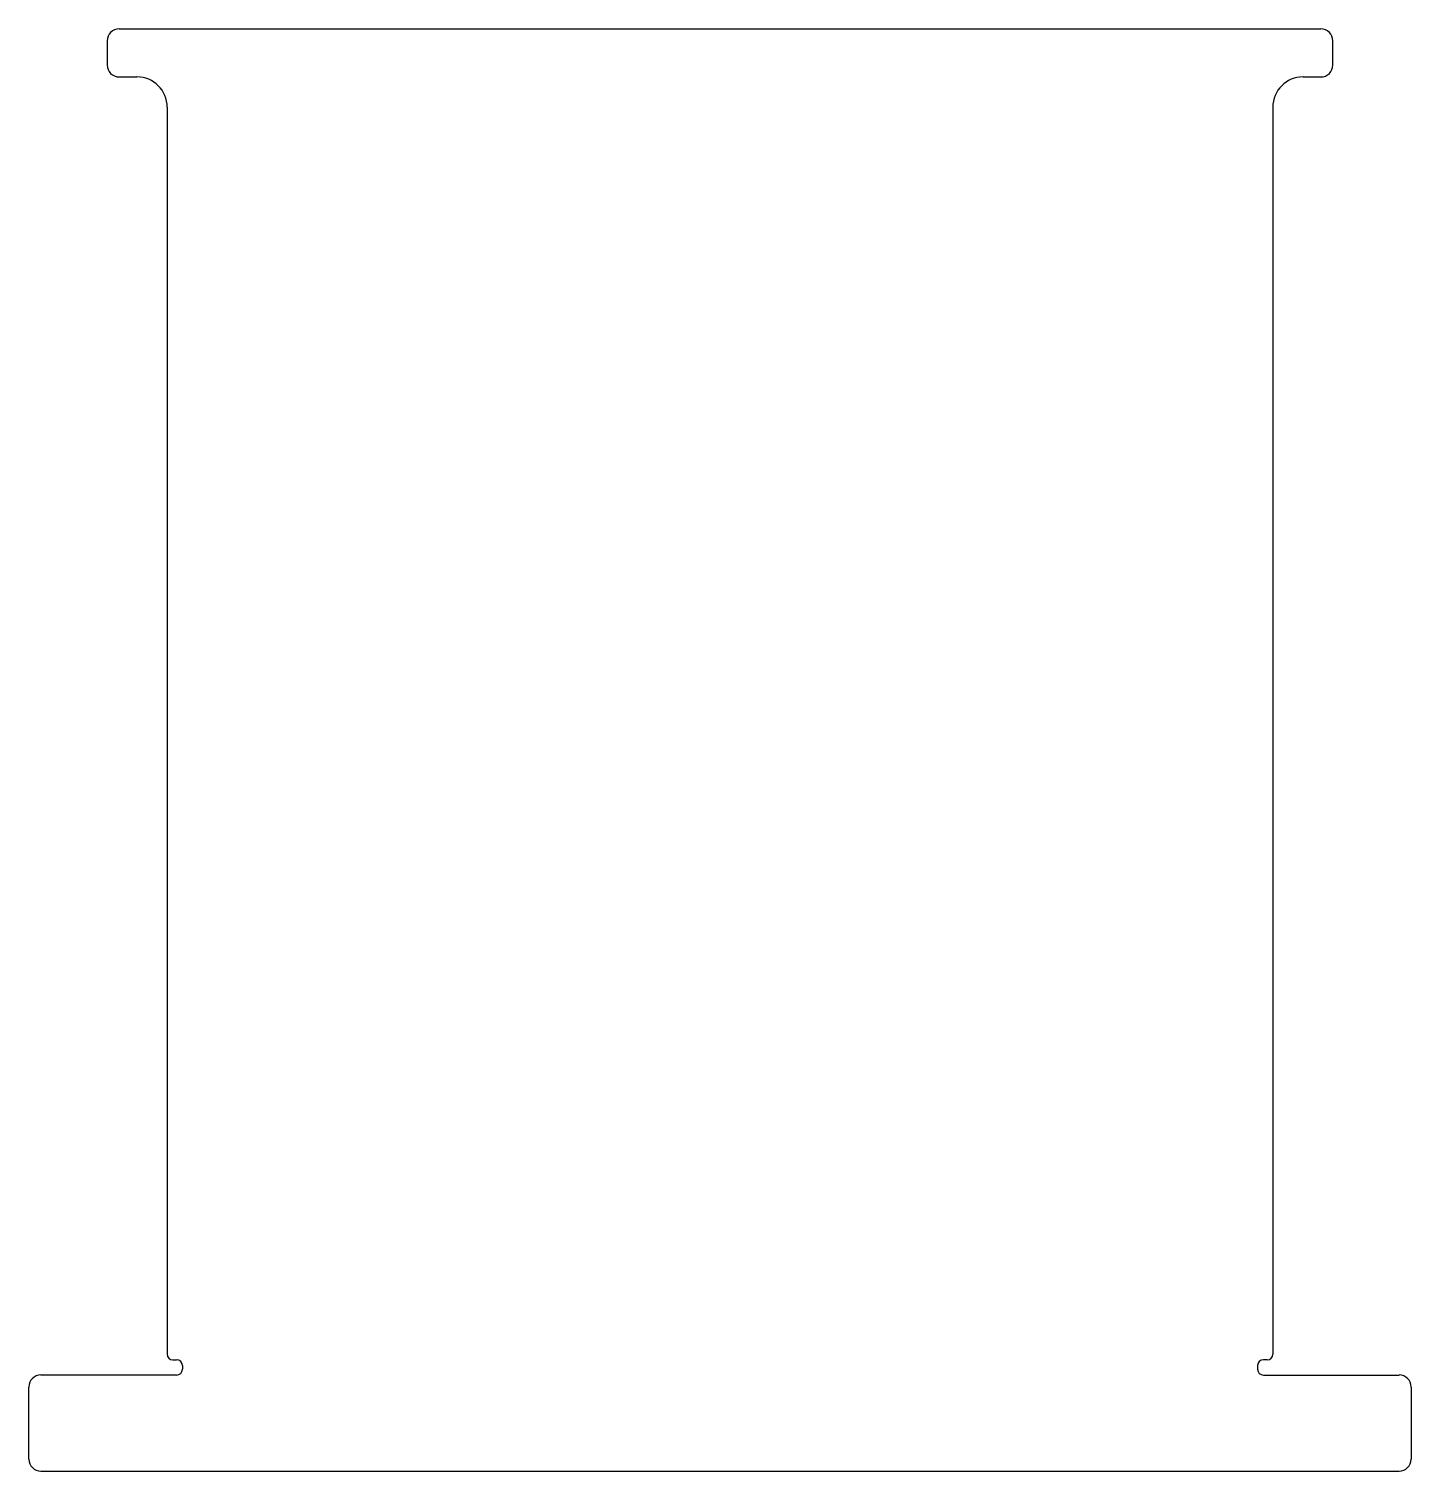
# Model space of a CAD drawing. Header units: millimetres. Extents: x -183 to 183, y -381 to 0.
import ezdxf

# ---------------------------------------------------------------- set-up
doc = ezdxf.new("R2010")
doc.units = ezdxf.units.MM

msp = doc.modelspace()

# ---------------------------------------------------------------- linework, layer by layer
at = {"color": 7, "linetype": 'Continuous', "lineweight": 25}
for p, q in [((-158.75, 0), (158.75, 0)), ((-161.93, -3.17), (-161.93, -9.53)), ((161.93, -9.53), (161.93, -3.17)), ((-158.75, -12.7), (-154.05, -12.7)), ((154.05, -12.7), (158.75, -12.7)), ((-146.05, -20.7), (-146.05, -350.1)), ((146.05, -20.7), (146.05, -350.1)), ((-144.55, -351.6), (-143.55, -351.6)), ((-142.05, -353.1), (-142.05, -354.1)), ((142.05, -353.1), (142.05, -354.1)), ((144.55, -351.6), (143.55, -351.6)), ((-143.55, -355.6), (-179.43, -355.6)), ((143.55, -355.6), (179.43, -355.6)), ((-182.6, -377.82), (-182.6, -358.77)), ((182.6, -358.77), (182.6, -377.82)), ((-179.43, -381), (179.43, -381))]:
    msp.add_line(p, q, dxfattribs=at)
for centre, radius, start, end in [((-158.75, -3.17), 3.18, 90, 180), ((158.75, -3.17), 3.17, 0, 90), ((-158.75, -9.53), 3.17, 180, 270), ((158.75, -9.53), 3.18, 270, 0), ((-154.05, -20.7), 8, 0, 90), ((154.05, -20.7), 8, 90, 180), ((-144.55, -350.1), 1.5, 180, 270), ((144.55, -350.1), 1.5, 270, 0), ((-143.55, -353.1), 1.5, 360, 90), ((-143.55, -354.1), 1.5, 270, 0), ((143.55, -353.1), 1.5, 90, 180), ((143.55, -354.1), 1.5, 180, 270), ((-179.43, -358.77), 3.18, 90, 180), ((179.43, -358.77), 3.18, 0, 90), ((-179.43, -377.82), 3.17, 180, 270), ((179.43, -377.82), 3.18, 270, 0)]:
    msp.add_arc(centre, radius, start, end, dxfattribs=at)

doc.saveas('drawing.dxf')
